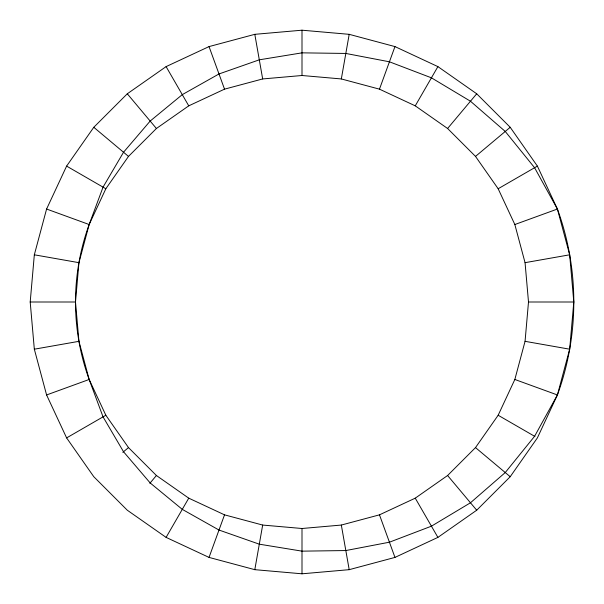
<?xml version="1.0" encoding="UTF-8"?>
<svg xmlns="http://www.w3.org/2000/svg" width="604" height="604" viewBox="0 0 604 604"><rect width="100%" height="100%" fill="white"/><g stroke="black" fill="none" stroke-linecap="round" stroke-linejoin="round"><path stroke-width="0.91" d="M30.2 302L34.33 254.805L46.591 209.037L66.614 166.1L93.786 127.293L127.293 93.786L166.1 66.614L209.037 46.591L254.805 34.33L302 30.2L349.195 34.33L394.963 46.591L437.9 66.614L476.707 93.786L510.214 127.293L537.386 166.1L557.409 209.037L569.67 254.805L573.8 302L569.67 349.195L557.409 394.963L537.386 437.9L510.214 476.707L476.707 510.214L437.9 537.386L394.963 557.409L349.195 569.67L302 573.8L254.805 569.67L209.037 557.409L166.1 537.386L127.293 510.214L93.786 476.707L66.614 437.9L46.591 394.963L34.33 349.195L30.2 302L75.5 302L78.943 262.672L89.158 224.529L103.042 187.134L123.533 152.246L150.169 121.057L182.28 94.639L218.995 73.96L259.297 59.819L302 52.85L345.828 53.446L389.429 61.797L431.43 77.825L470.471 101.223L505.254 131.453L534.585 167.716L557.409 209.037A271.8 271.8 0 0 1 557.409 394.963L534.585 436.284L505.254 472.547L470.471 502.777L431.43 526.175L389.429 542.203L345.828 550.554L302 551.15L259.297 544.181L218.995 530.04L182.28 509.361L150.169 482.943L123.533 451.754L103.042 416.866L89.158 379.471L78.943 341.328L75.5 302M525.057 341.328L528.5 302L525.057 262.672L514.842 224.529L498.157 188.75L475.507 156.406L447.594 128.493L415.25 105.843L379.471 89.158L341.328 78.943L302 75.5L262.672 78.943L224.529 89.158L188.75 105.843L156.406 128.493L128.493 156.406L105.843 188.75L89.158 224.529A226.5 226.5 0 0 0 89.158 379.471L105.843 415.25L128.493 447.594L156.406 475.507L188.75 498.157L224.529 514.842L262.672 525.057L302 528.5L341.328 525.057L379.471 514.842L415.25 498.157L447.594 475.507L475.507 447.594L498.157 415.25L514.842 379.471L525.057 341.328L569.67 349.195M254.805 569.67L262.672 525.057M341.328 78.943L349.195 34.33M209.037 557.409L224.529 514.842M379.471 89.158L394.963 46.591M166.1 537.386L188.75 498.157M415.25 105.843L437.9 66.614M149.875 483.298L156.406 475.507M447.594 128.493L476.707 93.786M122.823 452.343L128.493 447.594M475.507 156.406L510.214 127.293M66.614 437.9L105.843 415.25M498.157 188.75L537.386 166.1M46.591 394.963L89.158 379.471M514.842 224.529L557.409 209.037M34.33 349.195L78.943 341.328M525.057 262.672L569.67 254.805M528.5 302L573.8 302M34.33 254.805L78.943 262.672M46.591 209.037L89.158 224.529M514.842 379.471L557.409 394.963M66.614 166.1L105.843 188.75M498.157 415.25L534.933 436.481M93.786 127.293L128.493 156.406M475.507 447.594L510.214 476.707M127.293 93.786L156.406 128.493M447.594 475.507L476.707 510.214M166.1 66.614L188.75 105.843M415.25 498.157L437.9 537.386M209.037 46.591L224.529 89.158M379.471 514.842L394.963 557.409M254.805 34.33L262.672 78.943M341.328 525.057L349.195 569.67M302 30.2L302 75.5M302 528.5L302 573.8"/></g></svg>
